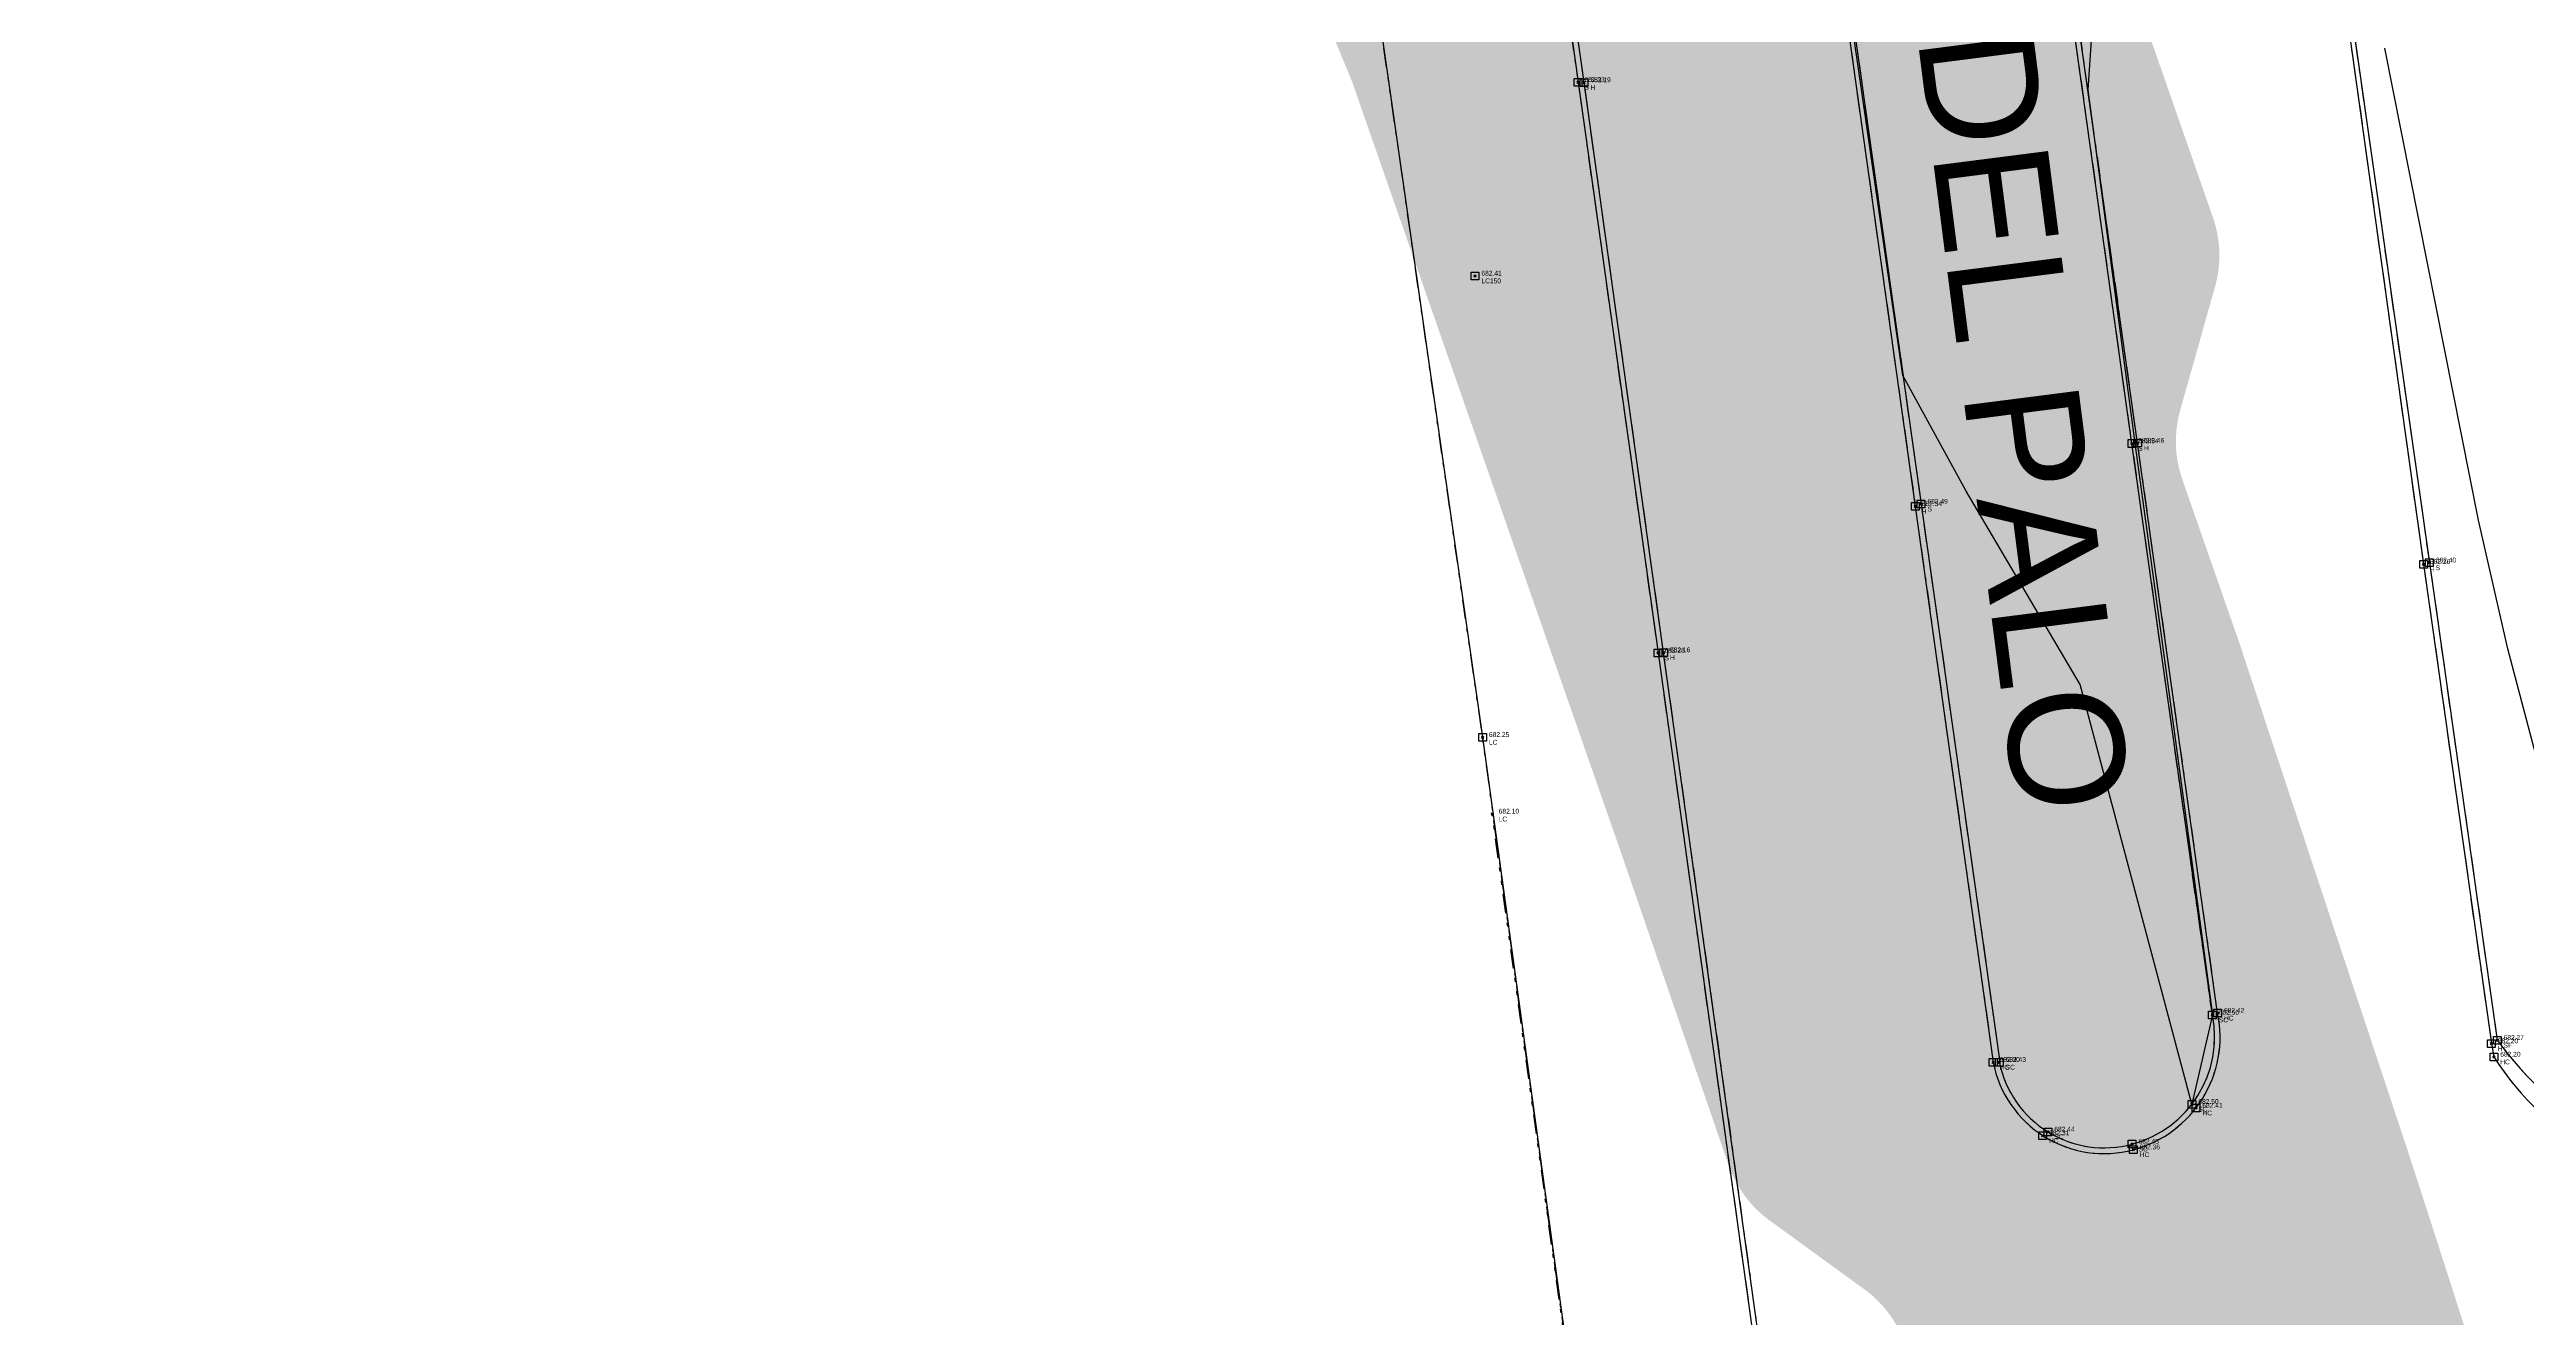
# Model space of a CAD drawing. Extents: x 350769 to 354978, y 6304672 to 6307963.
# Drawn here: x 352722.7 to 352787.2, y 6305642.5 to 6305675.5 of the extents above; entities that cross this region are included whole.
import ezdxf

# ---------------------------------------------------------------- set-up
doc = ezdxf.new("R2010")
doc.units = 0
doc.header["$PDMODE"] = 35
doc.header["$PDSIZE"] = 0.03
for name, pattern in [('CONTINUOS', [0]), ('DIVIDE', [1.25, 0.5, -0.25, 0, -0.25, 0, -0.25]), ('JPG_DASHDOT', [1, 0.5, -0.25, 0, -0.25])]:
    doc.linetypes.add(name, pattern=pattern)
doc.layers.get('0').update_dxf_attribs({"linetype": 'CONTINUOUS'})
for name, color, linetype in [('03_S2_Pav ext_Borde vereda', 7, 'CONTINUOUS'), ('1-CALLE_NOMBRE', 6, 'CONTINUOUS'), ('1-LINEA DE CIERRO', 7, 'DIVIDE'), ('1-PAVIMENTO', 161, 'CONTINUOUS'), ('1-SOLERA', 212, 'CONTINUOUS'), ('C-TINN', 5, 'CONTINUOUS'), ('C-TOPO - BORDE - 2', 7, 'CONTINUOUS'), ('C-TOPO-MAJR', 9, 'CONTINUOUS'), ('TOP-URB-SOLERAS', 2, 'JPG_DASHDOT'), ('V-NODE DIC 2005', 4, 'CONTINUOUS'), ('V-NODE-TEXT DIC 2005', 2, 'CONTINUOUS'), ('V-NODE-TEXT DIC 2012', 31, 'CONTINUOUS')]:
    doc.layers.add(name, color=color, linetype=linetype)
doc.layers.add('0_ASD_TOPOGRAFIA_ELEMENTOS', color=9, linetype='CONTINUOS', lineweight=5, true_color=0xbdbdbd)
doc.styles.add('A', font='arial.ttf', dxfattribs={"height": 2})

# ---------------------------------------------------------------- blocks, each defined once
blk = doc.blocks.new('*U1327')
at = {"color": 0, "linetype": 'ByBlock', "lineweight": -2, "transparency": 16777216}
blk.add_point((0, 0), dxfattribs=at)
blk = doc.blocks.new('*U3556', base_point=(352760.327, 6305655.507))
at = {"layer": 'V-NODE-TEXT DIC 2005', "linetype": 'ByBlock', "char_height": 0.127}
for s, insert, attachment_point in [('682.10', (352760.4937893219, 6305655.577710678), 4), ('LC', (352760.4937893219, 6305655.439210678), 1)]:
    blk.add_mtext(s, dxfattribs=dict(at, insert=insert, attachment_point=attachment_point))
blk = doc.blocks.new('*U3557', base_point=(352760.327, 6305655.507))
at = {"layer": 'V-NODE-TEXT DIC 2005', "color": 2, "lineweight": -2}
blk.add_blockref('*U3556', (352760.327, 6305655.507), dxfattribs=at)
blk = doc.blocks.new('TOPOGRAFIA')
at = {"layer": '1-LINEA DE CIERRO', "color": 9, "true_color": 0xbdbdbd, "flags": 128}
for points in [[(390762.163, 6302641.971), (390760.023, 6302657.561000001), (390756.9520000001, 6302678.999), (390754.798, 6302694.328), (390752.915, 6302707.616), (390750.911, 6302722.414), (390748.782, 6302737.275), (390746.558, 6302753.057), (390744.515, 6302767.628), (390742.0900000001, 6302784.042), (390741.08, 6302791.2), (390740.24, 6302797.234), (390738.435, 6302810.444), (390737.3282580592, 6302818.15497294)], [(390764.9887687232, 6302621.381349203), (390764.4979742496, 6302624.987597778), (390760.2740048913, 6302655.564530258)]]:
    blk.add_lwpolyline(points, dxfattribs=at)
at = {"layer": '1-PAVIMENTO', "color": 9, "true_color": 0xbdbdbd}
for points in [[(390765.735, 6302725.962, 0.4738205957212659), (390762.9520000001, 6302722.687000001), (390764.88, 6302709.02), (390766.83, 6302695.248), (390769.167, 6302678.654), (390771.292, 6302663.569)], [(390773.319, 6302649.103999999, 0.4349037159750422), (390776.968, 6302646.828, 0.3996365330049606), (390779.163, 6302650.382)]]:
    blk.add_lwpolyline(points, format="xyb", dxfattribs=at)
at = {"layer": '1-PAVIMENTO', "color": 9, "true_color": 0xbdbdbd, "flags": 128}
for points in [[(390762.667, 6302674.601), (390760.364, 6302690.955)], [(390779.163, 6302650.382), (390777.079, 6302665.217), (390774.781, 6302681.563999999)], [(390782.398, 6302677.287), (390784.525, 6302662.062999999)], [(390764.737, 6302659.767000001), (390762.667, 6302674.601)], [(390771.292, 6302663.569), (390773.319, 6302649.103999999)], [(390784.525, 6302662.062999999), (390786.294, 6302649.59)], [(390786.294, 6302649.59), (390786.357, 6302649.241)]]:
    blk.add_lwpolyline(points, dxfattribs=at)
for points in [[(390668.1482557513, 6302632.193544926), (390668.8314728716, 6302627.101053259, 0.1590439567010201), (390675.845056371, 6302612.031777017, 0.2283199276705505), (390697.602143227, 6302603.489196168), (390712.7028787443, 6302605.556656407), (390724.090458579, 6302607.140020707), (390736.2981743546, 6302608.851377346), (390747.1947996531, 6302610.37853094), (390754.7936298206, 6302611.440995096, 0.1086419355917389), (390761.3165565675, 6302613.462665608), (390766.7837350337, 6302616.327207739, 0.220273236766778), (390770.1102288959, 6302620.739939271), (390769.8792343484, 6302620.744628984), (390769.9466505624, 6302621.208596), (390769.9995860525, 6302621.833834223), (390768.227511622, 6302634.563580026), (390767.169, 6302642.291), (390764.737, 6302659.767000001)], [(390786.357, 6302649.241, 0.1362551863495494), (390789.1020000002, 6302646.736)]]:
    blk.add_lwpolyline(points, format="xyb", dxfattribs=at)
at = {"layer": '1-SOLERA', "color": 9, "true_color": 0xbdbdbd, "flags": 128}
for points in [[(390751.283, 6302754.348999999), (390753.2410000001, 6302740.253), (390755.473, 6302724.509), (390758.035, 6302706.453), (390760.221, 6302690.906), (390762.51, 6302674.607000001), (390764.594, 6302659.755)], [(390776.219, 6302723.611), (390776.134, 6302722.998), (390778.1220000001, 6302708.892999999), (390780.3020000001, 6302693.15), (390782.5170000001, 6302677.293), (390784.679, 6302662.102000001)], [(390764.594, 6302659.755), (390767.026, 6302642.267999999), (390768.118810638, 6302634.520300745), (390769.8518111554, 6302621.849182831)]]:
    blk.add_lwpolyline(points, dxfattribs=at)
for points in [[(390765.782, 6302725.83, 0.4763896629032172), (390763.105, 6302722.694), (390765.045, 6302709.049), (390766.977, 6302695.299), (390769.316, 6302678.701), (390773.493080734, 6302649.105980413)], [(390773.479, 6302649.103999999, 0.4332422966471465), (390776.938, 6302646.973999999, 0.3984121650223176), (390779.027, 6302650.334), (390776.9320000001, 6302665.207), (390774.648, 6302681.54), (390772.363, 6302697.725), (390769.8920000001, 6302715.345), (390768.745, 6302723.51, 0.4029683872965101), (390765.782, 6302725.83, 0.5609618332275436)], [(390784.679, 6302662.102000001), (390786.445, 6302649.675, 0.1010429239349636), (390789.208, 6302647.156, 0.9009081682494258)]]:
    blk.add_lwpolyline(points, format="xyb", dxfattribs=at)
at = {"layer": 'C-TINN', "color": 9, "linetype": 'Continuous', "lineweight": -3, "true_color": 0xbdbdbd}
for points, elevation in [([(390762.4100000001, 6302674.507), (390762.4100000001, 6302674.706999999), (390762.61, 6302674.706999999), (390762.61, 6302674.507), (390762.4100000001, 6302674.507)], 682.332), ([(390762.5670000001, 6302674.501), (390762.5670000001, 6302674.700999999), (390762.767, 6302674.700999999), (390762.767, 6302674.501), (390762.5670000001, 6302674.501)], 682.194), ([(390759.727, 6302669.468), (390759.727, 6302669.668), (390759.927, 6302669.668), (390759.927, 6302669.468), (390759.727, 6302669.468)], 682.411), ([(390776.832, 6302665.107000001), (390776.832, 6302665.307), (390777.032, 6302665.307), (390777.032, 6302665.107000001), (390776.832, 6302665.107000001)], 682.544), ([(390776.9790000001, 6302665.117000001), (390776.9790000001, 6302665.317), (390777.179, 6302665.317), (390777.179, 6302665.117000001), (390776.9790000001, 6302665.117000001)], 682.455), ([(390771.1920000001, 6302663.469000001), (390771.1920000001, 6302663.669), (390771.392, 6302663.669), (390771.392, 6302663.469000001), (390771.1920000001, 6302663.469000001)], 682.34), ([(390771.3430000001, 6302663.531), (390771.3430000001, 6302663.731), (390771.543, 6302663.731), (390771.543, 6302663.531), (390771.3430000001, 6302663.531)], 682.488), ([(390784.4250000001, 6302661.963), (390784.4250000001, 6302662.163), (390784.625, 6302662.163), (390784.625, 6302661.963), (390784.4250000001, 6302661.963)], 682.257), ([(390784.5790000001, 6302662.002), (390784.5790000001, 6302662.202), (390784.779, 6302662.202), (390784.779, 6302662.002), (390784.5790000001, 6302662.002)], 682.395), ([(390764.494, 6302659.655), (390764.494, 6302659.855), (390764.694, 6302659.855), (390764.694, 6302659.655), (390764.494, 6302659.655)], 682.277), ([(390764.6370000001, 6302659.667), (390764.6370000001, 6302659.867), (390764.837, 6302659.867), (390764.837, 6302659.667), (390764.6370000001, 6302659.667)], 682.163), ([(390759.923, 6302657.461), (390759.923, 6302657.660999999), (390760.123, 6302657.660999999), (390760.123, 6302657.461), (390759.923, 6302657.461)], 682.25), ([(390778.9270000001, 6302650.234), (390778.9270000001, 6302650.433999999), (390779.127, 6302650.433999999), (390779.127, 6302650.234), (390778.9270000001, 6302650.234)], 682.501), ([(390779.063, 6302650.282000001), (390779.063, 6302650.482), (390779.263, 6302650.482), (390779.263, 6302650.282000001), (390779.063, 6302650.282000001)], 682.424), ([(390786.3450000001, 6302649.575), (390786.3450000001, 6302649.774999999), (390786.545, 6302649.774999999), (390786.545, 6302649.575), (390786.3450000001, 6302649.575)], 682.268), ([(390773.2190000001, 6302649.004000001), (390773.2190000001, 6302649.204), (390773.419, 6302649.204), (390773.419, 6302649.004000001), (390773.2190000001, 6302649.004000001)], 682.3), ([(390773.379, 6302649.004000001), (390773.379, 6302649.204), (390773.579, 6302649.204), (390773.579, 6302649.004000001), (390773.379, 6302649.004000001)], 682.431), ([(390786.194, 6302649.49), (390786.194, 6302649.689999999), (390786.394, 6302649.689999999), (390786.394, 6302649.49), (390786.194, 6302649.49)], 682.201), ([(390786.2570000001, 6302649.141000001), (390786.2570000001, 6302649.341), (390786.457, 6302649.341), (390786.457, 6302649.141000001), (390786.2570000001, 6302649.141000001)], 682.202), ([(390778.396, 6302647.912), (390778.396, 6302648.112), (390778.596, 6302648.112), (390778.596, 6302647.912), (390778.396, 6302647.912)], 682.5), ([(390778.5, 6302647.812), (390778.5, 6302648.011999999), (390778.7, 6302648.011999999), (390778.7, 6302647.812), (390778.5, 6302647.812)], 682.407), ([(390774.51, 6302647.097), (390774.51, 6302647.296999999), (390774.71, 6302647.296999999), (390774.71, 6302647.097), (390774.51, 6302647.097)], 682.31), ([(390774.645, 6302647.191000001), (390774.645, 6302647.391), (390774.845, 6302647.391), (390774.845, 6302647.191000001), (390774.645, 6302647.191000001)], 682.439), ([(390776.8380000001, 6302646.874000001), (390776.8380000001, 6302647.074), (390777.038, 6302647.074), (390777.038, 6302646.874000001), (390776.8380000001, 6302646.874000001)], 682.452), ([(390776.868, 6302646.728), (390776.868, 6302646.927999999), (390777.068, 6302646.927999999), (390777.068, 6302646.728), (390776.868, 6302646.728)], 682.358)]:
    blk.add_lwpolyline(points, dxfattribs=dict(at, elevation=elevation))
for p in [(390762.51, 6302674.607, 682.332), (390762.667, 6302674.601, 682.194), (390759.827, 6302669.568, 682.411), (390776.932, 6302665.207, 682.544), (390777.0790000001, 6302665.217, 682.455), (390771.292, 6302663.569, 682.34), (390771.4430000001, 6302663.631, 682.488), (390784.525, 6302662.063, 682.257), (390784.679, 6302662.102, 682.395), (390764.594, 6302659.755, 682.277), (390764.737, 6302659.767, 682.163), (390760.023, 6302657.561, 682.25), (390779.163, 6302650.382, 682.424), (390779.027, 6302650.334, 682.501), (390773.319, 6302649.104, 682.3), (390773.479, 6302649.104, 682.431), (390786.294, 6302649.59, 682.201), (390786.357, 6302649.241, 682.202), (390786.445, 6302649.675, 682.268), (390778.496, 6302648.012, 682.5), (390778.6, 6302647.912, 682.407), (390774.61, 6302647.197, 682.31), (390774.745, 6302647.291, 682.439), (390776.938, 6302646.974, 682.452), (390776.968, 6302646.828, 682.358)]:
    blk.add_point(p, dxfattribs=at)
at = {"layer": 'C-TOPO - BORDE - 2', "color": 9, "true_color": 0xbdbdbd, "elevation": 679.8199999999999}
blk.add_lwpolyline([(390715.297, 6302815.121), (390726.192, 6302816.616), (390735.997, 6302817.971), (390737.335, 6302818.108), (390738.435, 6302810.444), (390740.24, 6302797.234), (390741.08, 6302791.2), (390742.0900000001, 6302784.042), (390744.515, 6302767.628), (390746.558, 6302753.057), (390748.782, 6302737.275), (390750.911, 6302722.414), (390752.915, 6302707.616), (390754.798, 6302694.328), (390756.952, 6302678.999), (390760.023, 6302657.561), (390762.163, 6302641.971)], dxfattribs=at)
at = {"layer": 'C-TOPO-MAJR', "color": 9, "linetype": 'Continuous', "lineweight": -3, "true_color": 0xbdbdbd, "elevation": 682.5}
for points in [[(390788.8697321429, 6302651.714711309), (390786.7214310345, 6302659.861155172), (390785.9601206897, 6302663.207215517), (390783.51825, 6302675.49175)], [(390776.2066417113, 6302680.763491979), (390775.7863750001, 6302674.4121875), (390777.0046741573, 6302665.21194382), (390777.7500333333, 6302659.771166667), (390779.0287662338, 6302650.334623377), (390778.496, 6302648.012), (390775.5874690265, 6302658.93680531), (390772.6192142858, 6302663.968714286), (390770.9703333334, 6302666.979888889), (390769.2725416667, 6302678.687291667)]]:
    blk.add_lwpolyline(points, dxfattribs=at)
at = {"layer": 'V-NODE-TEXT DIC 2012', "color": 9, "lineweight": -2, "true_color": 0xbdbdbd}
for p in [(390762.51, 6302674.607), (390762.667, 6302674.601), (390759.827, 6302669.568), (390776.932, 6302665.207), (390777.0790000001, 6302665.217), (390771.292, 6302663.569), (390771.4430000001, 6302663.631), (390784.525, 6302662.063), (390784.679, 6302662.102), (390764.594, 6302659.755), (390764.737, 6302659.767), (390760.023, 6302657.561), (390779.163, 6302650.382), (390779.027, 6302650.334), (390773.319, 6302649.104), (390773.479, 6302649.104), (390786.294, 6302649.59), (390786.357, 6302649.241), (390786.445, 6302649.675), (390778.496, 6302648.012), (390778.6, 6302647.912), (390774.61, 6302647.197), (390774.745, 6302647.291), (390776.938, 6302646.974), (390776.968, 6302646.828)]:
    blk.add_point(p, dxfattribs=at)
at = {"layer": 'V-NODE DIC 2005', "color": 9, "lineweight": -2, "true_color": 0xbdbdbd, "rotation": 359.9963883938062}
blk.add_blockref('*U1327', (390760.2740854169, 6302655.564924624), dxfattribs=at)
at = {"layer": 'V-NODE-TEXT DIC 2005', "color": 9, "lineweight": -2, "true_color": 0xbdbdbd, "rotation": 359.9963883938062}
blk.add_blockref('*U3557', (390760.2740854169, 6302655.564924624), dxfattribs=at)
at = {"layer": '1-CALLE_NOMBRE', "color": 9, "true_color": 0xbdbdbd, "style": 'A'}
blk.add_text('AV. AGUA DEL PALO', height=3, rotation=277.293357588626, dxfattribs=at).set_placement((390768.6834568128, 6302696.570010997))
at = {"layer": 'V-NODE-TEXT DIC 2012', "color": 9, "true_color": 0xbdbdbd}
for s, p in [('S', (390762.6767893219, 6302674.415210678)), ('682.33', (390762.6767893219, 6302674.615210677)), ('682.19', (390762.8337893219, 6302674.609210677)), ('H', (390762.8337893219, 6302674.409210678)), ('682.41', (390759.9937893219, 6302669.576210678)), ('LC150', (390759.9937893219, 6302669.376210678)), ('682.54', (390777.0987893219, 6302665.215210678)), ('682.46', (390777.2457893219, 6302665.225210678)), ('S', (390777.0987893219, 6302665.015210679)), ('H', (390777.2457893219, 6302665.025210679)), ('682.34', (390771.4587893219, 6302663.577210678)), ('H', (390771.4587893219, 6302663.377210679)), ('S', (390771.6097893219, 6302663.439210678)), ('682.49', (390771.6097893219, 6302663.639210678)), ('682.26', (390784.6917893219, 6302662.071210678)), ('H', (390784.6917893219, 6302661.871210678)), ('S', (390784.8457893219, 6302661.910210678)), ('682.40', (390784.8457893219, 6302662.110210678)), ('S', (390764.7607893219, 6302659.563210678)), ('682.28', (390764.7607893219, 6302659.763210678)), ('682.16', (390764.9037893219, 6302659.775210678)), ('H', (390764.9037893219, 6302659.575210678)), ('682.25', (390760.1897893219, 6302657.569210677)), ('LC', (390760.1897893219, 6302657.369210678)), ('682.50', (390779.1937893219, 6302650.342210677)), ('682.42', (390779.3297893219, 6302650.390210678)), ('SC', (390779.1937893219, 6302650.142210678)), ('HC', (390779.3297893219, 6302650.190210679)), ('682.20', (390786.4607893219, 6302649.598210678)), ('682.27', (390786.6117893219, 6302649.683210677)), ('682.30', (390773.4857893219, 6302649.112210678)), ('682.43', (390773.6457893219, 6302649.112210678)), ('H', (390786.4607893219, 6302649.398210678)), ('682.20', (390786.5237893219, 6302649.249210678)), ('HC', (390786.5237893219, 6302649.049210679)), ('SF', (390786.6117893219, 6302649.483210678)), ('HC', (390773.4857893219, 6302648.912210679)), ('SC', (390773.6457893219, 6302648.912210679)), ('SC', (390778.6627893219, 6302647.820210679)), ('682.50', (390778.6627893219, 6302648.020210678)), ('682.41', (390778.7667893219, 6302647.920210677)), ('HC', (390778.7667893219, 6302647.720210678)), ('682.31', (390774.7767893219, 6302647.205210677)), ('HC', (390774.7767893219, 6302647.005210678)), ('SC', (390774.9117893219, 6302647.099210679)), ('682.44', (390774.9117893219, 6302647.299210678)), ('SC', (390777.1047893219, 6302646.782210679)), ('682.45', (390777.1047893219, 6302646.982210678)), ('682.36', (390777.1347893219, 6302646.836210677)), ('HC', (390777.1347893219, 6302646.636210678))]:
    blk.add_text(s, height=0.125, dxfattribs=at).set_placement(p)

msp = doc.modelspace()

# ---------------------------------------------------------------- hatches: boundary and pattern name
at = {"layer": '03_S2_Pav ext_Borde vereda'}
h = msp.add_hatch(dxfattribs=at)
h.set_pattern_fill('DOTS', color=256, scale=0.2)
h.set_pattern_definition([(0, (0, 0), (0.079375, 0.15875), [0, -0.15875])])
edge = h.paths.add_edge_path()
edge.add_arc((352748.807107874, 6305741.269405212), 0.5999999997963799, 191.9514691490308, 355.6454640378288, ccw=False)
edge.add_arc((352792.1656155872, 6305750.44716257), 44.91919923949852, 191.6658296357323, 191.9514692418356, ccw=False)
edge.add_line((352748.1742863799, 6305741.364353815), (352741.2376582708, 6305741.435018855))
edge.add_arc((352792.1656293169, 6305750.447165456), 51.71921326952407, 188.0125546036902, 190.0350986090664, ccw=False)
edge.add_line((352740.9513223081, 6305743.238019956), (352740.7490681265, 6305743.240089635))
edge.add_arc((352792.1656290702, 6305750.447165417), 51.91921301991067, 187.9791811750896, 192.0602721960892)
edge.add_arc((352692.4959415311, 6305729.152110391), 50.00000000047035, 5.60378649539922, 12.060272198245514, ccw=False)
edge.add_arc((352885.4862939289, 6305749.065308514), 144.0158244129297, 185.9908039764865, 195.0562448024133)
edge.add_arc((352743.5173332062, 6305710.875430023), 2.999999999954398, -16.830452785358773, 15.056244806888003, ccw=False)
edge.add_line((352746.3888304307, 6305710.006808305), (352745.3287429145, 6305706.502361781))
edge.add_arc((352748.2002401392, 6305705.633740064), 2.999999999812464, 163.1695472326319, 198.169547144002)
edge.add_line((352745.3498263664, 6305704.698250178), (352746.8300326544, 6305700.188099444))
edge.add_arc((353217.9831608642, 6305866.064499031), 499.500000161972, 199.3953684079003, 202.5348664856801)
edge.add_line((352756.6217413522, 6305674.633334516), (352763.639245148, 6305654.529240481))
edge.add_line((352763.639245148, 6305654.529240481), (352766.4264742089, 6305646.43549965))
edge.add_arc((352769.2629942663, 6305647.412307692), 2.9999999976121, 199.0020922070788, 234.0030550648001)
edge.add_line((352767.499767926, 6305644.98516269), (352769.961697802, 6305643.196603284))
edge.add_arc((352768.1984038475, 6305640.769507402), 2.999999998837941, 17.976358872040123, 54.00145895067271, ccw=False)
edge.add_arc((351870.7856452978, 6305349.591750081), 946.4692075336546, 17.705959740535604, 17.976358882199122, ccw=False)
edge.add_arc((357774.1697823623, 6306970.410759049), 5176.320896709754, 194.9225132431574, 195.0618194246089)
edge.add_arc((352345.6738984999, 6305526.266111681), 441.25611932077, 9.34097559351909, 12.96792143707961, ccw=False)
edge.add_line((352781.0789138558, 6305597.886188761), (352781.4489845983, 6305594.732162509))
edge.add_line((352781.4489845983, 6305594.732162509), (352781.7118784937, 6305591.659914605))
edge.add_line((352781.7118784937, 6305591.659914605), (352781.8385024114, 6305588.604119238))
edge.add_line((352781.8385024114, 6305588.604119238), (352781.8364175631, 6305585.624834009))
edge.add_line((352781.8364175631, 6305585.624834009), (352781.7649684186, 6305582.656344377))
edge.add_line((352781.7649684186, 6305582.656344377), (352781.6942478663, 6305579.727721356))
edge.add_line((352781.6942478663, 6305579.727721356), (352781.691797965, 6305576.786303966))
edge.add_line((352781.691797965, 6305576.786303966), (352781.8162957234, 6305573.823646761))
edge.add_line((352781.8162957234, 6305573.823646761), (352782.1333105433, 6305570.857434381))
edge.add_line((352782.1333105433, 6305570.857434381), (352782.4224084729, 6305567.892524181))
edge.add_arc((352351.0161265206, 6305527.324169742), 433.3095561949082, 3.225521572061382, 5.372151809226523, ccw=False)
edge.add_line((352783.6392338263, 6305551.704869383), (352784.6630526486, 6305533.533094569))
edge.add_line((352784.6630526486, 6305533.533094569), (352784.8627359697, 6305533.544344959))
edge.add_line((352784.8627359697, 6305533.544344959), (352784.7614824652, 6305535.341494849))
edge.add_line((352784.7614824652, 6305535.341494849), (352791.0515502285, 6305535.695884546))
edge.add_line((352791.0515502285, 6305535.695884546), (352790.1289417631, 6305552.070507038))
edge.add_arc((352351.1669668967, 6305527.338883463), 439.6581269387245, 3.224701052057836, 6.060573711218999)
edge.add_arc((352790.3565918117, 6305573.969071733), 1.999999999945699, 6.0606032980845725, 186.0606032980846, ccw=False)
edge.add_arc((352351.1622991182, 6305527.338432359), 443.6628162556926, 3.217449181925076, 6.060568264723997, ccw=False)
edge.add_line((352794.1257775217, 6305552.239262236), (352795.0452190058, 6305535.920892466))
edge.add_line((352795.0452190058, 6305535.920892466), (352802.3336578499, 6305536.331531545))
edge.add_line((352802.3336578499, 6305536.331531545), (352802.4349161039, 6305534.534381922))
edge.add_line((352802.4349161039, 6305534.534381922), (352802.6345994249, 6305534.545632312))
edge.add_line((352802.6345994249, 6305534.545632312), (352801.6139020642, 6305552.661151838))
edge.add_arc((352351.1825943538, 6305527.340050788), 451.1424621161192, 3.217509190977135, 7.539579774249303)
edge.add_line((352798.424685217, 6305586.534926279), (352797.9012403427, 6305589.488875955))
edge.add_line((352797.9012403427, 6305589.488875955), (352797.3365728213, 6305592.434019568))
edge.add_line((352797.3365728213, 6305592.434019568), (352796.6958768523, 6305595.358217658))
edge.add_line((352796.6958768523, 6305595.358217658), (352795.9831012638, 6305598.256702546))
edge.add_line((352795.9831012638, 6305598.256702546), (352795.2312406748, 6305601.14139499))
edge.add_line((352795.2312406748, 6305601.14139499), (352794.4777506102, 6305604.032520927))
edge.add_line((352794.4777506102, 6305604.032520927), (352793.7600799335, 6305606.950839449))
edge.add_line((352793.7600799335, 6305606.950839449), (352793.1116245539, 6305609.908244738))
edge.add_line((352793.1116245539, 6305609.908244738), (352792.5394792675, 6305612.889795138))
edge.add_line((352792.5394792675, 6305612.889795138), (352792.0324970306, 6305615.833367012))
edge.add_arc((352349.3794959823, 6305527.058193442), 451.4672864997696, 11.34036856314948, 13.00836214571379)
edge.add_arc((357774.1697955242, 6306970.41076279), 5162.320910391518, 194.9999834352606, 195.0646242227744, ccw=False)
edge.add_arc((357774.169782392, 6306970.410758941), 5162.320896710819, 194.9187546239539, 194.9999834317284, ccw=False)
edge.add_arc((351870.7856503583, 6305349.591751711), 960.4692022169403, 17.6855815163341, 18.02844618382459)
edge.add_line((352784.0986754693, 6305646.846535643), (352779.7127917055, 6305660.065130418))
edge.add_line((352779.7127917055, 6305660.065130418), (352778.2447198638, 6305664.270935675))
edge.add_arc((352781.0771254758, 6305665.259610773), 3.000000000017311, 164.2426501831299, 199.2419723042245, ccw=False)
edge.add_line((352778.1898642501, 6305666.074302503), (352779.0965417422, 6305669.287415111))
edge.add_arc((352776.2092804626, 6305670.102106659), 3.000000002401977, 344.2426538185178, 379.2411689966837)
edge.add_line((352779.0416999381, 6305671.090742046), (352775.3130339926, 6305681.772809769))
edge.add_arc((353217.9831415489, 6305866.064496217), 479.499999810042, 199.3953684066971, 202.6028577441465, ccw=False)
edge.add_arc((352886.446909108, 6305749.31139384), 128.0066753270843, 193.0167272097847, 199.3823276591603, ccw=False)
edge.add_line((352761.7294485139, 6305720.479745409), (352761.2068808931, 6305722.929110203))
edge.add_arc((352758.2729112968, 6305722.30315301), 2.999999999924595, 12.04339099117361, 47.04339098351103)
edge.add_line((352760.3172441938, 6305724.498762949), (352758.0555260451, 6305726.604661522))
edge.add_arc((352760.0944720358, 6305728.805274901), 2.99999999984294, 189.0152662965182, 227.1838055238015, ccw=False)
edge.add_arc((352890.9046990141, 6305749.734267092), 135.473912658656, 186.6172443951816, 189.0883468521698, ccw=False)
edge.add_arc((352776.2001716926, 6305736.426527866), 19.99999999931905, 179.0500227966985, 186.6144373405044, ccw=False)
edge.add_arc((352822.4843558686, 6305735.65905512), 66.29054675840034, 173.5738066356019, 179.0500227987026, ccw=False)
edge.add_line((352756.6103221528, 6305743.07850736), (352756.4092914153, 6305743.080555354))
edge.add_arc((352822.484353839, 6305735.659055321), 66.49054471909109, 173.5914414725011, 175.1486086874124)
edge.add_line((352756.2320178947, 6305741.282267834), (352749.4122775835, 6305741.351742111))
edge.add_arc((352781.0377145955, 6305739.580912855), 31.67497596609706, 176.7951366379012, 177.0268290183054)

# ---------------------------------------------------------------- linework, layer by layer
at = {"layer": 'C-TOPO - BORDE - 2', "elevation": 679.8199999999999}
msp.add_lwpolyline([(352715.297, 6305815.121), (352726.192, 6305816.616), (352735.997, 6305817.971), (352737.335, 6305818.108), (352738.435, 6305810.444), (352740.24, 6305797.234), (352741.08, 6305791.2), (352742.0900000001, 6305784.042), (352744.515, 6305767.628), (352746.558, 6305753.057), (352748.782, 6305737.275), (352750.911, 6305722.414), (352752.915, 6305707.616), (352754.798, 6305694.328), (352756.952, 6305678.999), (352760.023, 6305657.561), (352762.163, 6305641.971)], dxfattribs=at)
at = {"layer": 'TOP-URB-SOLERAS', "flags": 128}
for points in [[(352751.283, 6305754.348999999), (352753.2410000001, 6305740.253), (352755.473, 6305724.509), (352758.035, 6305706.453), (352760.221, 6305690.906), (352762.51, 6305674.607000001), (352764.594, 6305659.755)], [(352776.219, 6305723.611), (352776.134, 6305722.998), (352778.1220000001, 6305708.892999999), (352780.3020000001, 6305693.15), (352782.5170000001, 6305677.293), (352784.679, 6305662.102000001)], [(352762.667, 6305674.601), (352760.364, 6305690.955)], [(352779.163, 6305650.382), (352777.079, 6305665.217), (352774.781, 6305681.563999999)], [(352782.398, 6305677.287), (352784.525, 6305662.062999999)], [(352764.737, 6305659.767000001), (352762.667, 6305674.601)], [(352771.292, 6305663.569), (352773.319, 6305649.103999999)], [(352784.525, 6305662.062999999), (352786.294, 6305649.59)], [(352764.594, 6305659.755), (352767.026, 6305642.267999999), (352768.118810638, 6305634.520300745), (352769.8518111554, 6305621.849182831)], [(352786.294, 6305649.59), (352786.357, 6305649.241)]]:
    msp.add_lwpolyline(points, dxfattribs=at)
at = {"layer": 'TOP-URB-SOLERAS'}
for points in [[(352765.735, 6305725.962, 0.4738205957212659), (352762.9520000001, 6305722.687000001), (352764.88, 6305709.02), (352766.83, 6305695.248), (352769.167, 6305678.654), (352771.292, 6305663.569)], [(352773.319, 6305649.103999999, 0.4349037159750422), (352776.968, 6305646.828, 0.3996365330049606), (352779.163, 6305650.382)]]:
    msp.add_lwpolyline(points, format="xyb", dxfattribs=at)
at = {"layer": 'TOP-URB-SOLERAS', "flags": 128}
for points in [[(352765.782, 6305725.83, 0.4763896629032172), (352763.105, 6305722.694), (352765.045, 6305709.049), (352766.977, 6305695.299), (352769.316, 6305678.701), (352773.493080734, 6305649.105980413)], [(352773.479, 6305649.103999999, 0.4332422966471465), (352776.938, 6305646.973999999, 0.3984121650223176), (352779.027, 6305650.334), (352776.9320000001, 6305665.207), (352774.648, 6305681.54), (352772.363, 6305697.725), (352769.8920000001, 6305715.345), (352768.745, 6305723.51, 0.4029683872965101), (352765.782, 6305725.83, 0.5609618332275436)], [(352784.679, 6305662.102000001), (352786.445, 6305649.675, 0.1010429239349636), (352789.208, 6305647.156, 0.9009081682494258)], [(352668.1482557513, 6305632.193544926), (352668.8314728716, 6305627.101053259, 0.1590439567010201), (352675.845056371, 6305612.031777017, 0.2283199276705505), (352697.602143227, 6305603.489196168), (352712.7028787443, 6305605.556656407), (352724.090458579, 6305607.140020707), (352736.2981743546, 6305608.851377346), (352747.1947996531, 6305610.37853094), (352754.7936298206, 6305611.440995096, 0.1086419355917389), (352761.3165565675, 6305613.462665608), (352766.7837350337, 6305616.327207739, 0.220273236766778), (352770.1102288959, 6305620.739939271), (352769.8792343484, 6305620.744628984), (352769.9466505624, 6305621.208596), (352769.9995860525, 6305621.833834223), (352768.227511622, 6305634.563580026), (352767.169, 6305642.291), (352764.737, 6305659.767000001)], [(352786.357, 6305649.241, 0.1362551863495494), (352789.1020000002, 6305646.736)]]:
    msp.add_lwpolyline(points, format="xyb", dxfattribs=at)

# ---------------------------------------------------------------- next in the draw order: block references
at = {"layer": '0_ASD_TOPOGRAFIA_ELEMENTOS', "color": 30, "true_color": 0xf26507}
msp.add_blockref('TOPOGRAFIA', (-38000, 3000), dxfattribs=at)

doc.saveas('drawing.dxf')
